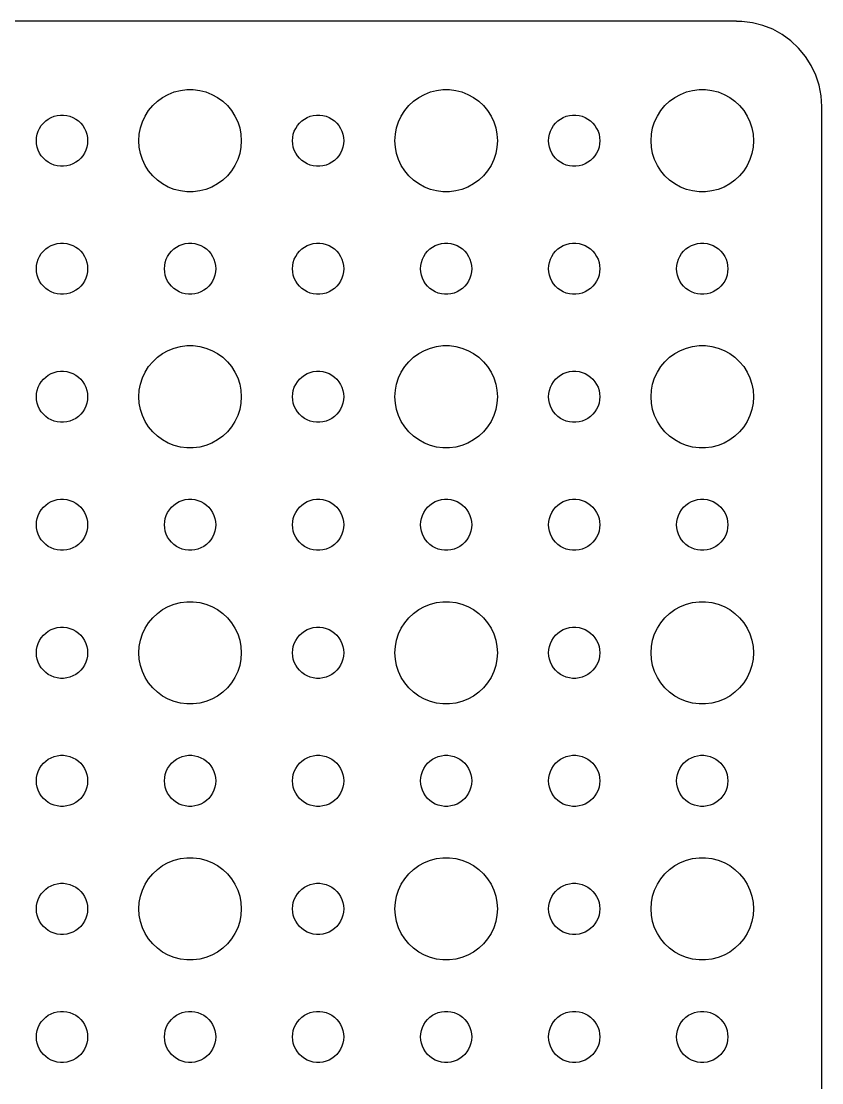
# Model space of a CAD drawing. Extents: x -44 to 44, y -59 to 59.
# Drawn here: x -2.4 to 44.5, y -2.7 to 59.5 of the extents above; entities that cross this region are included whole.
import ezdxf

# ---------------------------------------------------------------- set-up
doc = ezdxf.new("R2010")
doc.units = 0
doc.layers.get('0').update_dxf_attribs({"linetype": 'CONTINUOUS'})

msp = doc.modelspace()

# ---------------------------------------------------------------- linework, layer by layer
msp.add_lwpolyline([(44.5, -54.5), (44.5, 54.5), (44.4606, 55.1267), (44.3429, 55.7434), (44.1489, 56.3406), (43.8815, 56.9088), (43.5451, 57.4389), (43.1448, 57.9227), (42.6871, 58.3526), (42.1791, 58.7216), (41.6289, 59.0241), (41.0451, 59.2553), (40.4369, 59.4114), (39.814, 59.4901), (39.5, 59.4901), (39.5, 59.497), (-39.5, 59.497)])
for points in [[(7.31163, 49.5059), (6.93786, 49.5531), (6.57295, 49.6468), (6.22266, 49.7855), (5.89252, 49.967), (5.58773, 50.1885), (5.31309, 50.4464), (5.07295, 50.7366), (4.87108, 51.0547), (4.71067, 51.3956), (4.59425, 51.7539), (4.52366, 52.124), (4.5, 52.5), (4.52366, 52.876), (4.59425, 53.2461), (4.71067, 53.6044), (4.87108, 53.9453), (5.07295, 54.2634), (5.31309, 54.5536), (5.58773, 54.8115), (5.89252, 55.033), (6.22266, 55.2145), (6.57295, 55.3532), (6.93786, 55.4469), (7.31163, 55.4941), (7.68837, 55.4941), (8.06214, 55.4469), (8.42705, 55.3532), (8.77734, 55.2145), (9.10748, 55.033), (9.41227, 54.8115), (9.68691, 54.5536), (9.92705, 54.2634), (10.1289, 53.9453), (10.2893, 53.6044), (10.4057, 53.2461), (10.4763, 52.876), (10.5, 52.5), (10.4763, 52.124), (10.4057, 51.7539), (10.2893, 51.3956), (10.1289, 51.0547), (9.92705, 50.7366), (9.68691, 50.4464), (9.41227, 50.1885), (9.10748, 49.967), (8.77734, 49.7855), (8.42705, 49.6468), (8.06214, 49.5531), (7.68837, 49.5059)], [(22.3116, 49.5059), (21.9379, 49.5531), (21.5729, 49.6468), (21.2227, 49.7855), (20.8925, 49.967), (20.5877, 50.1885), (20.3131, 50.4464), (20.0729, 50.7366), (19.8711, 51.0547), (19.7107, 51.3956), (19.5943, 51.7539), (19.5237, 52.124), (19.5, 52.5), (19.5237, 52.876), (19.5943, 53.2461), (19.7107, 53.6044), (19.8711, 53.9453), (20.0729, 54.2634), (20.3131, 54.5536), (20.5877, 54.8115), (20.8925, 55.033), (21.2227, 55.2145), (21.5729, 55.3532), (21.9379, 55.4469), (22.3116, 55.4941), (22.6884, 55.4941), (23.0621, 55.4469), (23.4271, 55.3532), (23.7773, 55.2145), (24.1075, 55.033), (24.4123, 54.8115), (24.6869, 54.5536), (24.9271, 54.2634), (25.1289, 53.9453), (25.2893, 53.6044), (25.4057, 53.2461), (25.4763, 52.876), (25.5, 52.5), (25.4763, 52.124), (25.4057, 51.7539), (25.2893, 51.3956), (25.1289, 51.0547), (24.9271, 50.7366), (24.6869, 50.4464), (24.4123, 50.1885), (24.1075, 49.967), (23.7773, 49.7855), (23.4271, 49.6468), (23.0621, 49.5531), (22.6884, 49.5059)], [(37.3116, 49.5059), (36.9379, 49.5531), (36.5729, 49.6468), (36.2227, 49.7855), (35.8925, 49.967), (35.5877, 50.1885), (35.3131, 50.4464), (35.0729, 50.7366), (34.8711, 51.0547), (34.7107, 51.3956), (34.5943, 51.7539), (34.5237, 52.124), (34.5, 52.5), (34.5237, 52.876), (34.5943, 53.2461), (34.7107, 53.6044), (34.8711, 53.9453), (35.0729, 54.2634), (35.3131, 54.5536), (35.5877, 54.8115), (35.8925, 55.033), (36.2227, 55.2145), (36.5729, 55.3532), (36.9379, 55.4469), (37.3116, 55.4941), (37.6884, 55.4941), (38.0621, 55.4469), (38.4271, 55.3532), (38.7773, 55.2145), (39.1075, 55.033), (39.4123, 54.8115), (39.6869, 54.5536), (39.9271, 54.2634), (40.1289, 53.9453), (40.2893, 53.6044), (40.4057, 53.2461), (40.4763, 52.876), (40.5, 52.5), (40.4763, 52.124), (40.4057, 51.7539), (40.2893, 51.3956), (40.1289, 51.0547), (39.9271, 50.7366), (39.6869, 50.4464), (39.4123, 50.1885), (39.1075, 49.967), (38.7773, 49.7855), (38.4271, 49.6468), (38.0621, 49.5531), (37.6884, 49.5059)], [(-0.094186, 51.003), (-0.281072, 51.0266), (-0.463525, 51.0734), (-0.638669, 51.1428), (-0.80374, 51.2335), (-0.956136, 51.3442), (-1.09345, 51.4732), (-1.21353, 51.6183), (-1.31446, 51.7774), (-1.39466, 51.9478), (-1.45287, 52.127), (-1.48817, 52.312), (-1.5, 52.5), (-1.48817, 52.688), (-1.45287, 52.873), (-1.39466, 53.0522), (-1.31446, 53.2226), (-1.21353, 53.3817), (-1.09345, 53.5268), (-0.956136, 53.6558), (-0.80374, 53.7665), (-0.638669, 53.8572), (-0.463525, 53.9266), (-0.281072, 53.9734), (-0.094186, 53.997), (0.094186, 53.997), (0.281072, 53.9734), (0.463525, 53.9266), (0.638669, 53.8572), (0.80374, 53.7665), (0.956136, 53.6558), (1.09345, 53.5268), (1.21353, 53.3817), (1.31446, 53.2226), (1.39466, 53.0522), (1.45287, 52.873), (1.48817, 52.688), (1.5, 52.5), (1.48817, 52.312), (1.45287, 52.127), (1.39466, 51.9478), (1.31446, 51.7774), (1.21353, 51.6183), (1.09345, 51.4732), (0.956136, 51.3442), (0.80374, 51.2335), (0.638669, 51.1428), (0.463525, 51.0734), (0.281072, 51.0266), (0.094186, 51.003)], [(14.9058, 51.003), (14.7189, 51.0266), (14.5365, 51.0734), (14.3613, 51.1428), (14.1963, 51.2335), (14.0439, 51.3442), (13.9065, 51.4732), (13.7865, 51.6183), (13.6855, 51.7774), (13.6053, 51.9478), (13.5471, 52.127), (13.5118, 52.312), (13.5, 52.5), (13.5118, 52.688), (13.5471, 52.873), (13.6053, 53.0522), (13.6855, 53.2226), (13.7865, 53.3817), (13.9065, 53.5268), (14.0439, 53.6558), (14.1963, 53.7665), (14.3613, 53.8572), (14.5365, 53.9266), (14.7189, 53.9734), (14.9058, 53.997), (15.0942, 53.997), (15.2811, 53.9734), (15.4635, 53.9266), (15.6387, 53.8572), (15.8037, 53.7665), (15.9561, 53.6558), (16.0935, 53.5268), (16.2135, 53.3817), (16.3145, 53.2226), (16.3947, 53.0522), (16.4529, 52.873), (16.4882, 52.688), (16.5, 52.5), (16.4882, 52.312), (16.4529, 52.127), (16.3947, 51.9478), (16.3145, 51.7774), (16.2135, 51.6183), (16.0935, 51.4732), (15.9561, 51.3442), (15.8037, 51.2335), (15.6387, 51.1428), (15.4635, 51.0734), (15.2811, 51.0266), (15.0942, 51.003)], [(29.9058, 51.003), (29.7189, 51.0266), (29.5365, 51.0734), (29.3613, 51.1428), (29.1963, 51.2335), (29.0439, 51.3442), (28.9065, 51.4732), (28.7865, 51.6183), (28.6855, 51.7774), (28.6053, 51.9478), (28.5471, 52.127), (28.5118, 52.312), (28.5, 52.5), (28.5118, 52.688), (28.5471, 52.873), (28.6053, 53.0522), (28.6855, 53.2226), (28.7865, 53.3817), (28.9065, 53.5268), (29.0439, 53.6558), (29.1963, 53.7665), (29.3613, 53.8572), (29.5365, 53.9266), (29.7189, 53.9734), (29.9058, 53.997), (30.0942, 53.997), (30.2811, 53.9734), (30.4635, 53.9266), (30.6387, 53.8572), (30.8037, 53.7665), (30.9561, 53.6558), (31.0935, 53.5268), (31.2135, 53.3817), (31.3145, 53.2226), (31.3947, 53.0522), (31.4529, 52.873), (31.4882, 52.688), (31.5, 52.5), (31.4882, 52.312), (31.4529, 52.127), (31.3947, 51.9478), (31.3145, 51.7774), (31.2135, 51.6183), (31.0935, 51.4732), (30.9561, 51.3442), (30.8037, 51.2335), (30.6387, 51.1428), (30.4635, 51.0734), (30.2811, 51.0266), (30.0942, 51.003)], [(-0.094186, 43.503), (-0.281072, 43.5266), (-0.463525, 43.5734), (-0.638669, 43.6428), (-0.80374, 43.7335), (-0.956136, 43.8442), (-1.09345, 43.9732), (-1.21353, 44.1183), (-1.31446, 44.2774), (-1.39466, 44.4478), (-1.45287, 44.627), (-1.48817, 44.812), (-1.5, 45), (-1.48817, 45.188), (-1.45287, 45.373), (-1.39466, 45.5522), (-1.31446, 45.7226), (-1.21353, 45.8817), (-1.09345, 46.0268), (-0.956136, 46.1558), (-0.80374, 46.2665), (-0.638669, 46.3572), (-0.463525, 46.4266), (-0.281072, 46.4734), (-0.094186, 46.497), (0.094186, 46.497), (0.281072, 46.4734), (0.463525, 46.4266), (0.638669, 46.3572), (0.80374, 46.2665), (0.956136, 46.1558), (1.09345, 46.0268), (1.21353, 45.8817), (1.31446, 45.7226), (1.39466, 45.5522), (1.45287, 45.373), (1.48817, 45.188), (1.5, 45), (1.48817, 44.812), (1.45287, 44.627), (1.39466, 44.4478), (1.31446, 44.2774), (1.21353, 44.1183), (1.09345, 43.9732), (0.956136, 43.8442), (0.80374, 43.7335), (0.638669, 43.6428), (0.463525, 43.5734), (0.281072, 43.5266), (0.094186, 43.503)], [(7.40581, 43.503), (7.21893, 43.5266), (7.03647, 43.5734), (6.86133, 43.6428), (6.69626, 43.7335), (6.54386, 43.8442), (6.40655, 43.9732), (6.28647, 44.1183), (6.18554, 44.2774), (6.10534, 44.4478), (6.04713, 44.627), (6.01183, 44.812), (6, 45), (6.01183, 45.188), (6.04713, 45.373), (6.10534, 45.5522), (6.18554, 45.7226), (6.28647, 45.8817), (6.40655, 46.0268), (6.54386, 46.1558), (6.69626, 46.2665), (6.86133, 46.3572), (7.03647, 46.4266), (7.21893, 46.4734), (7.40581, 46.497), (7.59419, 46.497), (7.78107, 46.4734), (7.96353, 46.4266), (8.13867, 46.3572), (8.30374, 46.2665), (8.45614, 46.1558), (8.59345, 46.0268), (8.71353, 45.8817), (8.81446, 45.7226), (8.89466, 45.5522), (8.95287, 45.373), (8.98817, 45.188), (9, 45), (8.98817, 44.812), (8.95287, 44.627), (8.89466, 44.4478), (8.81446, 44.2774), (8.71353, 44.1183), (8.59345, 43.9732), (8.45614, 43.8442), (8.30374, 43.7335), (8.13867, 43.6428), (7.96353, 43.5734), (7.78107, 43.5266), (7.59419, 43.503)], [(14.9058, 43.503), (14.7189, 43.5266), (14.5365, 43.5734), (14.3613, 43.6428), (14.1963, 43.7335), (14.0439, 43.8442), (13.9065, 43.9732), (13.7865, 44.1183), (13.6855, 44.2774), (13.6053, 44.4478), (13.5471, 44.627), (13.5118, 44.812), (13.5, 45), (13.5118, 45.188), (13.5471, 45.373), (13.6053, 45.5522), (13.6855, 45.7226), (13.7865, 45.8817), (13.9065, 46.0268), (14.0439, 46.1558), (14.1963, 46.2665), (14.3613, 46.3572), (14.5365, 46.4266), (14.7189, 46.4734), (14.9058, 46.497), (15.0942, 46.497), (15.2811, 46.4734), (15.4635, 46.4266), (15.6387, 46.3572), (15.8037, 46.2665), (15.9561, 46.1558), (16.0935, 46.0268), (16.2135, 45.8817), (16.3145, 45.7226), (16.3947, 45.5522), (16.4529, 45.373), (16.4882, 45.188), (16.5, 45), (16.4882, 44.812), (16.4529, 44.627), (16.3947, 44.4478), (16.3145, 44.2774), (16.2135, 44.1183), (16.0935, 43.9732), (15.9561, 43.8442), (15.8037, 43.7335), (15.6387, 43.6428), (15.4635, 43.5734), (15.2811, 43.5266), (15.0942, 43.503)], [(22.4058, 43.503), (22.2189, 43.5266), (22.0365, 43.5734), (21.8613, 43.6428), (21.6963, 43.7335), (21.5439, 43.8442), (21.4065, 43.9732), (21.2865, 44.1183), (21.1855, 44.2774), (21.1053, 44.4478), (21.0471, 44.627), (21.0118, 44.812), (21, 45), (21.0118, 45.188), (21.0471, 45.373), (21.1053, 45.5522), (21.1855, 45.7226), (21.2865, 45.8817), (21.4065, 46.0268), (21.5439, 46.1558), (21.6963, 46.2665), (21.8613, 46.3572), (22.0365, 46.4266), (22.2189, 46.4734), (22.4058, 46.497), (22.5942, 46.497), (22.7811, 46.4734), (22.9635, 46.4266), (23.1387, 46.3572), (23.3037, 46.2665), (23.4561, 46.1558), (23.5935, 46.0268), (23.7135, 45.8817), (23.8145, 45.7226), (23.8947, 45.5522), (23.9529, 45.373), (23.9882, 45.188), (24, 45), (23.9882, 44.812), (23.9529, 44.627), (23.8947, 44.4478), (23.8145, 44.2774), (23.7135, 44.1183), (23.5935, 43.9732), (23.4561, 43.8442), (23.3037, 43.7335), (23.1387, 43.6428), (22.9635, 43.5734), (22.7811, 43.5266), (22.5942, 43.503)], [(29.9058, 43.503), (29.7189, 43.5266), (29.5365, 43.5734), (29.3613, 43.6428), (29.1963, 43.7335), (29.0439, 43.8442), (28.9065, 43.9732), (28.7865, 44.1183), (28.6855, 44.2774), (28.6053, 44.4478), (28.5471, 44.627), (28.5118, 44.812), (28.5, 45), (28.5118, 45.188), (28.5471, 45.373), (28.6053, 45.5522), (28.6855, 45.7226), (28.7865, 45.8817), (28.9065, 46.0268), (29.0439, 46.1558), (29.1963, 46.2665), (29.3613, 46.3572), (29.5365, 46.4266), (29.7189, 46.4734), (29.9058, 46.497), (30.0942, 46.497), (30.2811, 46.4734), (30.4635, 46.4266), (30.6387, 46.3572), (30.8037, 46.2665), (30.9561, 46.1558), (31.0935, 46.0268), (31.2135, 45.8817), (31.3145, 45.7226), (31.3947, 45.5522), (31.4529, 45.373), (31.4882, 45.188), (31.5, 45), (31.4882, 44.812), (31.4529, 44.627), (31.3947, 44.4478), (31.3145, 44.2774), (31.2135, 44.1183), (31.0935, 43.9732), (30.9561, 43.8442), (30.8037, 43.7335), (30.6387, 43.6428), (30.4635, 43.5734), (30.2811, 43.5266), (30.0942, 43.503)], [(37.4058, 43.503), (37.2189, 43.5266), (37.0365, 43.5734), (36.8613, 43.6428), (36.6963, 43.7335), (36.5439, 43.8442), (36.4065, 43.9732), (36.2865, 44.1183), (36.1855, 44.2774), (36.1053, 44.4478), (36.0471, 44.627), (36.0118, 44.812), (36, 45), (36.0118, 45.188), (36.0471, 45.373), (36.1053, 45.5522), (36.1855, 45.7226), (36.2865, 45.8817), (36.4065, 46.0268), (36.5439, 46.1558), (36.6963, 46.2665), (36.8613, 46.3572), (37.0365, 46.4266), (37.2189, 46.4734), (37.4058, 46.497), (37.5942, 46.497), (37.7811, 46.4734), (37.9635, 46.4266), (38.1387, 46.3572), (38.3037, 46.2665), (38.4561, 46.1558), (38.5935, 46.0268), (38.7135, 45.8817), (38.8145, 45.7226), (38.8947, 45.5522), (38.9529, 45.373), (38.9882, 45.188), (39, 45), (38.9882, 44.812), (38.9529, 44.627), (38.8947, 44.4478), (38.8145, 44.2774), (38.7135, 44.1183), (38.5935, 43.9732), (38.4561, 43.8442), (38.3037, 43.7335), (38.1387, 43.6428), (37.9635, 43.5734), (37.7811, 43.5266), (37.5942, 43.503)], [(7.31163, 34.5059), (6.93786, 34.5531), (6.57295, 34.6468), (6.22266, 34.7855), (5.89252, 34.967), (5.58773, 35.1885), (5.31309, 35.4464), (5.07295, 35.7366), (4.87108, 36.0547), (4.71067, 36.3956), (4.59425, 36.7539), (4.52366, 37.124), (4.5, 37.5), (4.52366, 37.876), (4.59425, 38.2461), (4.71067, 38.6044), (4.87108, 38.9453), (5.07295, 39.2634), (5.31309, 39.5536), (5.58773, 39.8115), (5.89252, 40.033), (6.22266, 40.2145), (6.57295, 40.3532), (6.93786, 40.4469), (7.31163, 40.4941), (7.68837, 40.4941), (8.06214, 40.4469), (8.42705, 40.3532), (8.77734, 40.2145), (9.10748, 40.033), (9.41227, 39.8115), (9.68691, 39.5536), (9.92705, 39.2634), (10.1289, 38.9453), (10.2893, 38.6044), (10.4057, 38.2461), (10.4763, 37.876), (10.5, 37.5), (10.4763, 37.124), (10.4057, 36.7539), (10.2893, 36.3956), (10.1289, 36.0547), (9.92705, 35.7366), (9.68691, 35.4464), (9.41227, 35.1885), (9.10748, 34.967), (8.77734, 34.7855), (8.42705, 34.6468), (8.06214, 34.5531), (7.68837, 34.5059)], [(22.3116, 34.5059), (21.9379, 34.5531), (21.5729, 34.6468), (21.2227, 34.7855), (20.8925, 34.967), (20.5877, 35.1885), (20.3131, 35.4464), (20.0729, 35.7366), (19.8711, 36.0547), (19.7107, 36.3956), (19.5943, 36.7539), (19.5237, 37.124), (19.5, 37.5), (19.5237, 37.876), (19.5943, 38.2461), (19.7107, 38.6044), (19.8711, 38.9453), (20.0729, 39.2634), (20.3131, 39.5536), (20.5877, 39.8115), (20.8925, 40.033), (21.2227, 40.2145), (21.5729, 40.3532), (21.9379, 40.4469), (22.3116, 40.4941), (22.6884, 40.4941), (23.0621, 40.4469), (23.4271, 40.3532), (23.7773, 40.2145), (24.1075, 40.033), (24.4123, 39.8115), (24.6869, 39.5536), (24.9271, 39.2634), (25.1289, 38.9453), (25.2893, 38.6044), (25.4057, 38.2461), (25.4763, 37.876), (25.5, 37.5), (25.4763, 37.124), (25.4057, 36.7539), (25.2893, 36.3956), (25.1289, 36.0547), (24.9271, 35.7366), (24.6869, 35.4464), (24.4123, 35.1885), (24.1075, 34.967), (23.7773, 34.7855), (23.4271, 34.6468), (23.0621, 34.5531), (22.6884, 34.5059)], [(37.3116, 34.5059), (36.9379, 34.5531), (36.5729, 34.6468), (36.2227, 34.7855), (35.8925, 34.967), (35.5877, 35.1885), (35.3131, 35.4464), (35.0729, 35.7366), (34.8711, 36.0547), (34.7107, 36.3956), (34.5943, 36.7539), (34.5237, 37.124), (34.5, 37.5), (34.5237, 37.876), (34.5943, 38.2461), (34.7107, 38.6044), (34.8711, 38.9453), (35.0729, 39.2634), (35.3131, 39.5536), (35.5877, 39.8115), (35.8925, 40.033), (36.2227, 40.2145), (36.5729, 40.3532), (36.9379, 40.4469), (37.3116, 40.4941), (37.6884, 40.4941), (38.0621, 40.4469), (38.4271, 40.3532), (38.7773, 40.2145), (39.1075, 40.033), (39.4123, 39.8115), (39.6869, 39.5536), (39.9271, 39.2634), (40.1289, 38.9453), (40.2893, 38.6044), (40.4057, 38.2461), (40.4763, 37.876), (40.5, 37.5), (40.4763, 37.124), (40.4057, 36.7539), (40.2893, 36.3956), (40.1289, 36.0547), (39.9271, 35.7366), (39.6869, 35.4464), (39.4123, 35.1885), (39.1075, 34.967), (38.7773, 34.7855), (38.4271, 34.6468), (38.0621, 34.5531), (37.6884, 34.5059)], [(-0.094186, 36.003), (-0.281072, 36.0266), (-0.463525, 36.0734), (-0.638669, 36.1428), (-0.80374, 36.2335), (-0.956136, 36.3442), (-1.09345, 36.4732), (-1.21353, 36.6183), (-1.31446, 36.7774), (-1.39466, 36.9478), (-1.45287, 37.127), (-1.48817, 37.312), (-1.5, 37.5), (-1.48817, 37.688), (-1.45287, 37.873), (-1.39466, 38.0522), (-1.31446, 38.2226), (-1.21353, 38.3817), (-1.09345, 38.5268), (-0.956136, 38.6558), (-0.80374, 38.7665), (-0.638669, 38.8572), (-0.463525, 38.9266), (-0.281072, 38.9734), (-0.094186, 38.997), (0.094186, 38.997), (0.281072, 38.9734), (0.463525, 38.9266), (0.638669, 38.8572), (0.80374, 38.7665), (0.956136, 38.6558), (1.09345, 38.5268), (1.21353, 38.3817), (1.31446, 38.2226), (1.39466, 38.0522), (1.45287, 37.873), (1.48817, 37.688), (1.5, 37.5), (1.48817, 37.312), (1.45287, 37.127), (1.39466, 36.9478), (1.31446, 36.7774), (1.21353, 36.6183), (1.09345, 36.4732), (0.956136, 36.3442), (0.80374, 36.2335), (0.638669, 36.1428), (0.463525, 36.0734), (0.281072, 36.0266), (0.094186, 36.003)], [(14.9058, 36.003), (14.7189, 36.0266), (14.5365, 36.0734), (14.3613, 36.1428), (14.1963, 36.2335), (14.0439, 36.3442), (13.9065, 36.4732), (13.7865, 36.6183), (13.6855, 36.7774), (13.6053, 36.9478), (13.5471, 37.127), (13.5118, 37.312), (13.5, 37.5), (13.5118, 37.688), (13.5471, 37.873), (13.6053, 38.0522), (13.6855, 38.2226), (13.7865, 38.3817), (13.9065, 38.5268), (14.0439, 38.6558), (14.1963, 38.7665), (14.3613, 38.8572), (14.5365, 38.9266), (14.7189, 38.9734), (14.9058, 38.997), (15.0942, 38.997), (15.2811, 38.9734), (15.4635, 38.9266), (15.6387, 38.8572), (15.8037, 38.7665), (15.9561, 38.6558), (16.0935, 38.5268), (16.2135, 38.3817), (16.3145, 38.2226), (16.3947, 38.0522), (16.4529, 37.873), (16.4882, 37.688), (16.5, 37.5), (16.4882, 37.312), (16.4529, 37.127), (16.3947, 36.9478), (16.3145, 36.7774), (16.2135, 36.6183), (16.0935, 36.4732), (15.9561, 36.3442), (15.8037, 36.2335), (15.6387, 36.1428), (15.4635, 36.0734), (15.2811, 36.0266), (15.0942, 36.003)], [(29.9058, 36.003), (29.7189, 36.0266), (29.5365, 36.0734), (29.3613, 36.1428), (29.1963, 36.2335), (29.0439, 36.3442), (28.9065, 36.4732), (28.7865, 36.6183), (28.6855, 36.7774), (28.6053, 36.9478), (28.5471, 37.127), (28.5118, 37.312), (28.5, 37.5), (28.5118, 37.688), (28.5471, 37.873), (28.6053, 38.0522), (28.6855, 38.2226), (28.7865, 38.3817), (28.9065, 38.5268), (29.0439, 38.6558), (29.1963, 38.7665), (29.3613, 38.8572), (29.5365, 38.9266), (29.7189, 38.9734), (29.9058, 38.997), (30.0942, 38.997), (30.2811, 38.9734), (30.4635, 38.9266), (30.6387, 38.8572), (30.8037, 38.7665), (30.9561, 38.6558), (31.0935, 38.5268), (31.2135, 38.3817), (31.3145, 38.2226), (31.3947, 38.0522), (31.4529, 37.873), (31.4882, 37.688), (31.5, 37.5), (31.4882, 37.312), (31.4529, 37.127), (31.3947, 36.9478), (31.3145, 36.7774), (31.2135, 36.6183), (31.0935, 36.4732), (30.9561, 36.3442), (30.8037, 36.2335), (30.6387, 36.1428), (30.4635, 36.0734), (30.2811, 36.0266), (30.0942, 36.003)], [(-0.094186, 28.503), (-0.281072, 28.5266), (-0.463525, 28.5734), (-0.638669, 28.6428), (-0.80374, 28.7335), (-0.956136, 28.8442), (-1.09345, 28.9732), (-1.21353, 29.1183), (-1.31446, 29.2774), (-1.39466, 29.4478), (-1.45287, 29.627), (-1.48817, 29.812), (-1.5, 30), (-1.48817, 30.188), (-1.45287, 30.373), (-1.39466, 30.5522), (-1.31446, 30.7226), (-1.21353, 30.8817), (-1.09345, 31.0268), (-0.956136, 31.1558), (-0.80374, 31.2665), (-0.638669, 31.3572), (-0.463525, 31.4266), (-0.281072, 31.4734), (-0.094186, 31.497), (0.094186, 31.497), (0.281072, 31.4734), (0.463525, 31.4266), (0.638669, 31.3572), (0.80374, 31.2665), (0.956136, 31.1558), (1.09345, 31.0268), (1.21353, 30.8817), (1.31446, 30.7226), (1.39466, 30.5522), (1.45287, 30.373), (1.48817, 30.188), (1.5, 30), (1.48817, 29.812), (1.45287, 29.627), (1.39466, 29.4478), (1.31446, 29.2774), (1.21353, 29.1183), (1.09345, 28.9732), (0.956136, 28.8442), (0.80374, 28.7335), (0.638669, 28.6428), (0.463525, 28.5734), (0.281072, 28.5266), (0.094186, 28.503)], [(7.40581, 28.503), (7.21893, 28.5266), (7.03647, 28.5734), (6.86133, 28.6428), (6.69626, 28.7335), (6.54386, 28.8442), (6.40655, 28.9732), (6.28647, 29.1183), (6.18554, 29.2774), (6.10534, 29.4478), (6.04713, 29.627), (6.01183, 29.812), (6, 30), (6.01183, 30.188), (6.04713, 30.373), (6.10534, 30.5522), (6.18554, 30.7226), (6.28647, 30.8817), (6.40655, 31.0268), (6.54386, 31.1558), (6.69626, 31.2665), (6.86133, 31.3572), (7.03647, 31.4266), (7.21893, 31.4734), (7.40581, 31.497), (7.59419, 31.497), (7.78107, 31.4734), (7.96353, 31.4266), (8.13867, 31.3572), (8.30374, 31.2665), (8.45614, 31.1558), (8.59345, 31.0268), (8.71353, 30.8817), (8.81446, 30.7226), (8.89466, 30.5522), (8.95287, 30.373), (8.98817, 30.188), (9, 30), (8.98817, 29.812), (8.95287, 29.627), (8.89466, 29.4478), (8.81446, 29.2774), (8.71353, 29.1183), (8.59345, 28.9732), (8.45614, 28.8442), (8.30374, 28.7335), (8.13867, 28.6428), (7.96353, 28.5734), (7.78107, 28.5266), (7.59419, 28.503)], [(14.9058, 28.503), (14.7189, 28.5266), (14.5365, 28.5734), (14.3613, 28.6428), (14.1963, 28.7335), (14.0439, 28.8442), (13.9065, 28.9732), (13.7865, 29.1183), (13.6855, 29.2774), (13.6053, 29.4478), (13.5471, 29.627), (13.5118, 29.812), (13.5, 30), (13.5118, 30.188), (13.5471, 30.373), (13.6053, 30.5522), (13.6855, 30.7226), (13.7865, 30.8817), (13.9065, 31.0268), (14.0439, 31.1558), (14.1963, 31.2665), (14.3613, 31.3572), (14.5365, 31.4266), (14.7189, 31.4734), (14.9058, 31.497), (15.0942, 31.497), (15.2811, 31.4734), (15.4635, 31.4266), (15.6387, 31.3572), (15.8037, 31.2665), (15.9561, 31.1558), (16.0935, 31.0268), (16.2135, 30.8817), (16.3145, 30.7226), (16.3947, 30.5522), (16.4529, 30.373), (16.4882, 30.188), (16.5, 30), (16.4882, 29.812), (16.4529, 29.627), (16.3947, 29.4478), (16.3145, 29.2774), (16.2135, 29.1183), (16.0935, 28.9732), (15.9561, 28.8442), (15.8037, 28.7335), (15.6387, 28.6428), (15.4635, 28.5734), (15.2811, 28.5266), (15.0942, 28.503)], [(22.4058, 28.503), (22.2189, 28.5266), (22.0365, 28.5734), (21.8613, 28.6428), (21.6963, 28.7335), (21.5439, 28.8442), (21.4065, 28.9732), (21.2865, 29.1183), (21.1855, 29.2774), (21.1053, 29.4478), (21.0471, 29.627), (21.0118, 29.812), (21, 30), (21.0118, 30.188), (21.0471, 30.373), (21.1053, 30.5522), (21.1855, 30.7226), (21.2865, 30.8817), (21.4065, 31.0268), (21.5439, 31.1558), (21.6963, 31.2665), (21.8613, 31.3572), (22.0365, 31.4266), (22.2189, 31.4734), (22.4058, 31.497), (22.5942, 31.497), (22.7811, 31.4734), (22.9635, 31.4266), (23.1387, 31.3572), (23.3037, 31.2665), (23.4561, 31.1558), (23.5935, 31.0268), (23.7135, 30.8817), (23.8145, 30.7226), (23.8947, 30.5522), (23.9529, 30.373), (23.9882, 30.188), (24, 30), (23.9882, 29.812), (23.9529, 29.627), (23.8947, 29.4478), (23.8145, 29.2774), (23.7135, 29.1183), (23.5935, 28.9732), (23.4561, 28.8442), (23.3037, 28.7335), (23.1387, 28.6428), (22.9635, 28.5734), (22.7811, 28.5266), (22.5942, 28.503)], [(29.9058, 28.503), (29.7189, 28.5266), (29.5365, 28.5734), (29.3613, 28.6428), (29.1963, 28.7335), (29.0439, 28.8442), (28.9065, 28.9732), (28.7865, 29.1183), (28.6855, 29.2774), (28.6053, 29.4478), (28.5471, 29.627), (28.5118, 29.812), (28.5, 30), (28.5118, 30.188), (28.5471, 30.373), (28.6053, 30.5522), (28.6855, 30.7226), (28.7865, 30.8817), (28.9065, 31.0268), (29.0439, 31.1558), (29.1963, 31.2665), (29.3613, 31.3572), (29.5365, 31.4266), (29.7189, 31.4734), (29.9058, 31.497), (30.0942, 31.497), (30.2811, 31.4734), (30.4635, 31.4266), (30.6387, 31.3572), (30.8037, 31.2665), (30.9561, 31.1558), (31.0935, 31.0268), (31.2135, 30.8817), (31.3145, 30.7226), (31.3947, 30.5522), (31.4529, 30.373), (31.4882, 30.188), (31.5, 30), (31.4882, 29.812), (31.4529, 29.627), (31.3947, 29.4478), (31.3145, 29.2774), (31.2135, 29.1183), (31.0935, 28.9732), (30.9561, 28.8442), (30.8037, 28.7335), (30.6387, 28.6428), (30.4635, 28.5734), (30.2811, 28.5266), (30.0942, 28.503)], [(37.4058, 28.503), (37.2189, 28.5266), (37.0365, 28.5734), (36.8613, 28.6428), (36.6963, 28.7335), (36.5439, 28.8442), (36.4065, 28.9732), (36.2865, 29.1183), (36.1855, 29.2774), (36.1053, 29.4478), (36.0471, 29.627), (36.0118, 29.812), (36, 30), (36.0118, 30.188), (36.0471, 30.373), (36.1053, 30.5522), (36.1855, 30.7226), (36.2865, 30.8817), (36.4065, 31.0268), (36.5439, 31.1558), (36.6963, 31.2665), (36.8613, 31.3572), (37.0365, 31.4266), (37.2189, 31.4734), (37.4058, 31.497), (37.5942, 31.497), (37.7811, 31.4734), (37.9635, 31.4266), (38.1387, 31.3572), (38.3037, 31.2665), (38.4561, 31.1558), (38.5935, 31.0268), (38.7135, 30.8817), (38.8145, 30.7226), (38.8947, 30.5522), (38.9529, 30.373), (38.9882, 30.188), (39, 30), (38.9882, 29.812), (38.9529, 29.627), (38.8947, 29.4478), (38.8145, 29.2774), (38.7135, 29.1183), (38.5935, 28.9732), (38.4561, 28.8442), (38.3037, 28.7335), (38.1387, 28.6428), (37.9635, 28.5734), (37.7811, 28.5266), (37.5942, 28.503)], [(7.31163, 19.5059), (6.93786, 19.5531), (6.57295, 19.6468), (6.22266, 19.7855), (5.89252, 19.967), (5.58773, 20.1885), (5.31309, 20.4464), (5.07295, 20.7366), (4.87108, 21.0547), (4.71067, 21.3956), (4.59425, 21.7539), (4.52366, 22.124), (4.5, 22.5), (4.52366, 22.876), (4.59425, 23.2461), (4.71067, 23.6044), (4.87108, 23.9453), (5.07295, 24.2634), (5.31309, 24.5536), (5.58773, 24.8115), (5.89252, 25.033), (6.22266, 25.2145), (6.57295, 25.3532), (6.93786, 25.4469), (7.31163, 25.4941), (7.68837, 25.4941), (8.06214, 25.4469), (8.42705, 25.3532), (8.77734, 25.2145), (9.10748, 25.033), (9.41227, 24.8115), (9.68691, 24.5536), (9.92705, 24.2634), (10.1289, 23.9453), (10.2893, 23.6044), (10.4057, 23.2461), (10.4763, 22.876), (10.5, 22.5), (10.4763, 22.124), (10.4057, 21.7539), (10.2893, 21.3956), (10.1289, 21.0547), (9.92705, 20.7366), (9.68691, 20.4464), (9.41227, 20.1885), (9.10748, 19.967), (8.77734, 19.7855), (8.42705, 19.6468), (8.06214, 19.5531), (7.68837, 19.5059)], [(22.3116, 19.5059), (21.9379, 19.5531), (21.5729, 19.6468), (21.2227, 19.7855), (20.8925, 19.967), (20.5877, 20.1885), (20.3131, 20.4464), (20.0729, 20.7366), (19.8711, 21.0547), (19.7107, 21.3956), (19.5943, 21.7539), (19.5237, 22.124), (19.5, 22.5), (19.5237, 22.876), (19.5943, 23.2461), (19.7107, 23.6044), (19.8711, 23.9453), (20.0729, 24.2634), (20.3131, 24.5536), (20.5877, 24.8115), (20.8925, 25.033), (21.2227, 25.2145), (21.5729, 25.3532), (21.9379, 25.4469), (22.3116, 25.4941), (22.6884, 25.4941), (23.0621, 25.4469), (23.4271, 25.3532), (23.7773, 25.2145), (24.1075, 25.033), (24.4123, 24.8115), (24.6869, 24.5536), (24.9271, 24.2634), (25.1289, 23.9453), (25.2893, 23.6044), (25.4057, 23.2461), (25.4763, 22.876), (25.5, 22.5), (25.4763, 22.124), (25.4057, 21.7539), (25.2893, 21.3956), (25.1289, 21.0547), (24.9271, 20.7366), (24.6869, 20.4464), (24.4123, 20.1885), (24.1075, 19.967), (23.7773, 19.7855), (23.4271, 19.6468), (23.0621, 19.5531), (22.6884, 19.5059)], [(37.3116, 19.5059), (36.9379, 19.5531), (36.5729, 19.6468), (36.2227, 19.7855), (35.8925, 19.967), (35.5877, 20.1885), (35.3131, 20.4464), (35.0729, 20.7366), (34.8711, 21.0547), (34.7107, 21.3956), (34.5943, 21.7539), (34.5237, 22.124), (34.5, 22.5), (34.5237, 22.876), (34.5943, 23.2461), (34.7107, 23.6044), (34.8711, 23.9453), (35.0729, 24.2634), (35.3131, 24.5536), (35.5877, 24.8115), (35.8925, 25.033), (36.2227, 25.2145), (36.5729, 25.3532), (36.9379, 25.4469), (37.3116, 25.4941), (37.6884, 25.4941), (38.0621, 25.4469), (38.4271, 25.3532), (38.7773, 25.2145), (39.1075, 25.033), (39.4123, 24.8115), (39.6869, 24.5536), (39.9271, 24.2634), (40.1289, 23.9453), (40.2893, 23.6044), (40.4057, 23.2461), (40.4763, 22.876), (40.5, 22.5), (40.4763, 22.124), (40.4057, 21.7539), (40.2893, 21.3956), (40.1289, 21.0547), (39.9271, 20.7366), (39.6869, 20.4464), (39.4123, 20.1885), (39.1075, 19.967), (38.7773, 19.7855), (38.4271, 19.6468), (38.0621, 19.5531), (37.6884, 19.5059)], [(-0.094186, 21.003), (-0.281072, 21.0266), (-0.463525, 21.0734), (-0.638669, 21.1428), (-0.80374, 21.2335), (-0.956136, 21.3442), (-1.09345, 21.4732), (-1.21353, 21.6183), (-1.31446, 21.7774), (-1.39466, 21.9478), (-1.45287, 22.127), (-1.48817, 22.312), (-1.5, 22.5), (-1.48817, 22.688), (-1.45287, 22.873), (-1.39466, 23.0522), (-1.31446, 23.2226), (-1.21353, 23.3817), (-1.09345, 23.5268), (-0.956136, 23.6558), (-0.80374, 23.7665), (-0.638669, 23.8572), (-0.463525, 23.9266), (-0.281072, 23.9734), (-0.094186, 23.997), (0.094186, 23.997), (0.281072, 23.9734), (0.463525, 23.9266), (0.638669, 23.8572), (0.80374, 23.7665), (0.956136, 23.6558), (1.09345, 23.5268), (1.21353, 23.3817), (1.31446, 23.2226), (1.39466, 23.0522), (1.45287, 22.873), (1.48817, 22.688), (1.5, 22.5), (1.48817, 22.312), (1.45287, 22.127), (1.39466, 21.9478), (1.31446, 21.7774), (1.21353, 21.6183), (1.09345, 21.4732), (0.956136, 21.3442), (0.80374, 21.2335), (0.638669, 21.1428), (0.463525, 21.0734), (0.281072, 21.0266), (0.094186, 21.003)], [(14.9058, 21.003), (14.7189, 21.0266), (14.5365, 21.0734), (14.3613, 21.1428), (14.1963, 21.2335), (14.0439, 21.3442), (13.9065, 21.4732), (13.7865, 21.6183), (13.6855, 21.7774), (13.6053, 21.9478), (13.5471, 22.127), (13.5118, 22.312), (13.5, 22.5), (13.5118, 22.688), (13.5471, 22.873), (13.6053, 23.0522), (13.6855, 23.2226), (13.7865, 23.3817), (13.9065, 23.5268), (14.0439, 23.6558), (14.1963, 23.7665), (14.3613, 23.8572), (14.5365, 23.9266), (14.7189, 23.9734), (14.9058, 23.997), (15.0942, 23.997), (15.2811, 23.9734), (15.4635, 23.9266), (15.6387, 23.8572), (15.8037, 23.7665), (15.9561, 23.6558), (16.0935, 23.5268), (16.2135, 23.3817), (16.3145, 23.2226), (16.3947, 23.0522), (16.4529, 22.873), (16.4882, 22.688), (16.5, 22.5), (16.4882, 22.312), (16.4529, 22.127), (16.3947, 21.9478), (16.3145, 21.7774), (16.2135, 21.6183), (16.0935, 21.4732), (15.9561, 21.3442), (15.8037, 21.2335), (15.6387, 21.1428), (15.4635, 21.0734), (15.2811, 21.0266), (15.0942, 21.003)], [(29.9058, 21.003), (29.7189, 21.0266), (29.5365, 21.0734), (29.3613, 21.1428), (29.1963, 21.2335), (29.0439, 21.3442), (28.9065, 21.4732), (28.7865, 21.6183), (28.6855, 21.7774), (28.6053, 21.9478), (28.5471, 22.127), (28.5118, 22.312), (28.5, 22.5), (28.5118, 22.688), (28.5471, 22.873), (28.6053, 23.0522), (28.6855, 23.2226), (28.7865, 23.3817), (28.9065, 23.5268), (29.0439, 23.6558), (29.1963, 23.7665), (29.3613, 23.8572), (29.5365, 23.9266), (29.7189, 23.9734), (29.9058, 23.997), (30.0942, 23.997), (30.2811, 23.9734), (30.4635, 23.9266), (30.6387, 23.8572), (30.8037, 23.7665), (30.9561, 23.6558), (31.0935, 23.5268), (31.2135, 23.3817), (31.3145, 23.2226), (31.3947, 23.0522), (31.4529, 22.873), (31.4882, 22.688), (31.5, 22.5), (31.4882, 22.312), (31.4529, 22.127), (31.3947, 21.9478), (31.3145, 21.7774), (31.2135, 21.6183), (31.0935, 21.4732), (30.9561, 21.3442), (30.8037, 21.2335), (30.6387, 21.1428), (30.4635, 21.0734), (30.2811, 21.0266), (30.0942, 21.003)], [(-0.094186, 13.503), (-0.281072, 13.5266), (-0.463525, 13.5734), (-0.638669, 13.6428), (-0.80374, 13.7335), (-0.956136, 13.8442), (-1.09345, 13.9732), (-1.21353, 14.1183), (-1.31446, 14.2774), (-1.39466, 14.4478), (-1.45287, 14.627), (-1.48817, 14.812), (-1.5, 15), (-1.48817, 15.188), (-1.45287, 15.373), (-1.39466, 15.5522), (-1.31446, 15.7226), (-1.21353, 15.8817), (-1.09345, 16.0268), (-0.956136, 16.1558), (-0.80374, 16.2665), (-0.638669, 16.3572), (-0.463525, 16.4266), (-0.281072, 16.4734), (-0.094186, 16.497), (0.094186, 16.497), (0.281072, 16.4734), (0.463525, 16.4266), (0.638669, 16.3572), (0.80374, 16.2665), (0.956136, 16.1558), (1.09345, 16.0268), (1.21353, 15.8817), (1.31446, 15.7226), (1.39466, 15.5522), (1.45287, 15.373), (1.48817, 15.188), (1.5, 15), (1.48817, 14.812), (1.45287, 14.627), (1.39466, 14.4478), (1.31446, 14.2774), (1.21353, 14.1183), (1.09345, 13.9732), (0.956136, 13.8442), (0.80374, 13.7335), (0.638669, 13.6428), (0.463525, 13.5734), (0.281072, 13.5266), (0.094186, 13.503)], [(7.40581, 13.503), (7.21893, 13.5266), (7.03647, 13.5734), (6.86133, 13.6428), (6.69626, 13.7335), (6.54386, 13.8442), (6.40655, 13.9732), (6.28647, 14.1183), (6.18554, 14.2774), (6.10534, 14.4478), (6.04713, 14.627), (6.01183, 14.812), (6, 15), (6.01183, 15.188), (6.04713, 15.373), (6.10534, 15.5522), (6.18554, 15.7226), (6.28647, 15.8817), (6.40655, 16.0268), (6.54386, 16.1558), (6.69626, 16.2665), (6.86133, 16.3572), (7.03647, 16.4266), (7.21893, 16.4734), (7.40581, 16.497), (7.59419, 16.497), (7.78107, 16.4734), (7.96353, 16.4266), (8.13867, 16.3572), (8.30374, 16.2665), (8.45614, 16.1558), (8.59345, 16.0268), (8.71353, 15.8817), (8.81446, 15.7226), (8.89466, 15.5522), (8.95287, 15.373), (8.98817, 15.188), (9, 15), (8.98817, 14.812), (8.95287, 14.627), (8.89466, 14.4478), (8.81446, 14.2774), (8.71353, 14.1183), (8.59345, 13.9732), (8.45614, 13.8442), (8.30374, 13.7335), (8.13867, 13.6428), (7.96353, 13.5734), (7.78107, 13.5266), (7.59419, 13.503)], [(14.9058, 13.503), (14.7189, 13.5266), (14.5365, 13.5734), (14.3613, 13.6428), (14.1963, 13.7335), (14.0439, 13.8442), (13.9065, 13.9732), (13.7865, 14.1183), (13.6855, 14.2774), (13.6053, 14.4478), (13.5471, 14.627), (13.5118, 14.812), (13.5, 15), (13.5118, 15.188), (13.5471, 15.373), (13.6053, 15.5522), (13.6855, 15.7226), (13.7865, 15.8817), (13.9065, 16.0268), (14.0439, 16.1558), (14.1963, 16.2665), (14.3613, 16.3572), (14.5365, 16.4266), (14.7189, 16.4734), (14.9058, 16.497), (15.0942, 16.497), (15.2811, 16.4734), (15.4635, 16.4266), (15.6387, 16.3572), (15.8037, 16.2665), (15.9561, 16.1558), (16.0935, 16.0268), (16.2135, 15.8817), (16.3145, 15.7226), (16.3947, 15.5522), (16.4529, 15.373), (16.4882, 15.188), (16.5, 15), (16.4882, 14.812), (16.4529, 14.627), (16.3947, 14.4478), (16.3145, 14.2774), (16.2135, 14.1183), (16.0935, 13.9732), (15.9561, 13.8442), (15.8037, 13.7335), (15.6387, 13.6428), (15.4635, 13.5734), (15.2811, 13.5266), (15.0942, 13.503)], [(22.4058, 13.503), (22.2189, 13.5266), (22.0365, 13.5734), (21.8613, 13.6428), (21.6963, 13.7335), (21.5439, 13.8442), (21.4065, 13.9732), (21.2865, 14.1183), (21.1855, 14.2774), (21.1053, 14.4478), (21.0471, 14.627), (21.0118, 14.812), (21, 15), (21.0118, 15.188), (21.0471, 15.373), (21.1053, 15.5522), (21.1855, 15.7226), (21.2865, 15.8817), (21.4065, 16.0268), (21.5439, 16.1558), (21.6963, 16.2665), (21.8613, 16.3572), (22.0365, 16.4266), (22.2189, 16.4734), (22.4058, 16.497), (22.5942, 16.497), (22.7811, 16.4734), (22.9635, 16.4266), (23.1387, 16.3572), (23.3037, 16.2665), (23.4561, 16.1558), (23.5935, 16.0268), (23.7135, 15.8817), (23.8145, 15.7226), (23.8947, 15.5522), (23.9529, 15.373), (23.9882, 15.188), (24, 15), (23.9882, 14.812), (23.9529, 14.627), (23.8947, 14.4478), (23.8145, 14.2774), (23.7135, 14.1183), (23.5935, 13.9732), (23.4561, 13.8442), (23.3037, 13.7335), (23.1387, 13.6428), (22.9635, 13.5734), (22.7811, 13.5266), (22.5942, 13.503)], [(29.9058, 13.503), (29.7189, 13.5266), (29.5365, 13.5734), (29.3613, 13.6428), (29.1963, 13.7335), (29.0439, 13.8442), (28.9065, 13.9732), (28.7865, 14.1183), (28.6855, 14.2774), (28.6053, 14.4478), (28.5471, 14.627), (28.5118, 14.812), (28.5, 15), (28.5118, 15.188), (28.5471, 15.373), (28.6053, 15.5522), (28.6855, 15.7226), (28.7865, 15.8817), (28.9065, 16.0268), (29.0439, 16.1558), (29.1963, 16.2665), (29.3613, 16.3572), (29.5365, 16.4266), (29.7189, 16.4734), (29.9058, 16.497), (30.0942, 16.497), (30.2811, 16.4734), (30.4635, 16.4266), (30.6387, 16.3572), (30.8037, 16.2665), (30.9561, 16.1558), (31.0935, 16.0268), (31.2135, 15.8817), (31.3145, 15.7226), (31.3947, 15.5522), (31.4529, 15.373), (31.4882, 15.188), (31.5, 15), (31.4882, 14.812), (31.4529, 14.627), (31.3947, 14.4478), (31.3145, 14.2774), (31.2135, 14.1183), (31.0935, 13.9732), (30.9561, 13.8442), (30.8037, 13.7335), (30.6387, 13.6428), (30.4635, 13.5734), (30.2811, 13.5266), (30.0942, 13.503)], [(37.4058, 13.503), (37.2189, 13.5266), (37.0365, 13.5734), (36.8613, 13.6428), (36.6963, 13.7335), (36.5439, 13.8442), (36.4065, 13.9732), (36.2865, 14.1183), (36.1855, 14.2774), (36.1053, 14.4478), (36.0471, 14.627), (36.0118, 14.812), (36, 15), (36.0118, 15.188), (36.0471, 15.373), (36.1053, 15.5522), (36.1855, 15.7226), (36.2865, 15.8817), (36.4065, 16.0268), (36.5439, 16.1558), (36.6963, 16.2665), (36.8613, 16.3572), (37.0365, 16.4266), (37.2189, 16.4734), (37.4058, 16.497), (37.5942, 16.497), (37.7811, 16.4734), (37.9635, 16.4266), (38.1387, 16.3572), (38.3037, 16.2665), (38.4561, 16.1558), (38.5935, 16.0268), (38.7135, 15.8817), (38.8145, 15.7226), (38.8947, 15.5522), (38.9529, 15.373), (38.9882, 15.188), (39, 15), (38.9882, 14.812), (38.9529, 14.627), (38.8947, 14.4478), (38.8145, 14.2774), (38.7135, 14.1183), (38.5935, 13.9732), (38.4561, 13.8442), (38.3037, 13.7335), (38.1387, 13.6428), (37.9635, 13.5734), (37.7811, 13.5266), (37.5942, 13.503)], [(7.31163, 4.50592), (6.93786, 4.55314), (6.57295, 4.64683), (6.22266, 4.78552), (5.89252, 4.96702), (5.58773, 5.18846), (5.31309, 5.44636), (5.07295, 5.73664), (4.87108, 6.05474), (4.71067, 6.39563), (4.59425, 6.75393), (4.52366, 7.124), (4.5, 7.5), (4.52366, 7.876), (4.59425, 8.24607), (4.71067, 8.60437), (4.87108, 8.94526), (5.07295, 9.26336), (5.31309, 9.55364), (5.58773, 9.81154), (5.89252, 10.033), (6.22266, 10.2145), (6.57295, 10.3532), (6.93786, 10.4469), (7.31163, 10.4941), (7.68837, 10.4941), (8.06214, 10.4469), (8.42705, 10.3532), (8.77734, 10.2145), (9.10748, 10.033), (9.41227, 9.81154), (9.68691, 9.55364), (9.92705, 9.26336), (10.1289, 8.94526), (10.2893, 8.60437), (10.4057, 8.24607), (10.4763, 7.876), (10.5, 7.5), (10.4763, 7.124), (10.4057, 6.75393), (10.2893, 6.39563), (10.1289, 6.05474), (9.92705, 5.73664), (9.68691, 5.44636), (9.41227, 5.18846), (9.10748, 4.96702), (8.77734, 4.78552), (8.42705, 4.64683), (8.06214, 4.55314), (7.68837, 4.50592)], [(22.3116, 4.50592), (21.9379, 4.55314), (21.5729, 4.64683), (21.2227, 4.78552), (20.8925, 4.96702), (20.5877, 5.18846), (20.3131, 5.44636), (20.0729, 5.73664), (19.8711, 6.05474), (19.7107, 6.39563), (19.5943, 6.75393), (19.5237, 7.124), (19.5, 7.5), (19.5237, 7.876), (19.5943, 8.24607), (19.7107, 8.60437), (19.8711, 8.94526), (20.0729, 9.26336), (20.3131, 9.55364), (20.5877, 9.81154), (20.8925, 10.033), (21.2227, 10.2145), (21.5729, 10.3532), (21.9379, 10.4469), (22.3116, 10.4941), (22.6884, 10.4941), (23.0621, 10.4469), (23.4271, 10.3532), (23.7773, 10.2145), (24.1075, 10.033), (24.4123, 9.81154), (24.6869, 9.55364), (24.9271, 9.26336), (25.1289, 8.94526), (25.2893, 8.60437), (25.4057, 8.24607), (25.4763, 7.876), (25.5, 7.5), (25.4763, 7.124), (25.4057, 6.75393), (25.2893, 6.39563), (25.1289, 6.05474), (24.9271, 5.73664), (24.6869, 5.44636), (24.4123, 5.18846), (24.1075, 4.96702), (23.7773, 4.78552), (23.4271, 4.64683), (23.0621, 4.55314), (22.6884, 4.50592)], [(37.3116, 4.50592), (36.9379, 4.55314), (36.5729, 4.64683), (36.2227, 4.78552), (35.8925, 4.96702), (35.5877, 5.18846), (35.3131, 5.44636), (35.0729, 5.73664), (34.8711, 6.05474), (34.7107, 6.39563), (34.5943, 6.75393), (34.5237, 7.124), (34.5, 7.5), (34.5237, 7.876), (34.5943, 8.24607), (34.7107, 8.60437), (34.8711, 8.94526), (35.0729, 9.26336), (35.3131, 9.55364), (35.5877, 9.81154), (35.8925, 10.033), (36.2227, 10.2145), (36.5729, 10.3532), (36.9379, 10.4469), (37.3116, 10.4941), (37.6884, 10.4941), (38.0621, 10.4469), (38.4271, 10.3532), (38.7773, 10.2145), (39.1075, 10.033), (39.4123, 9.81154), (39.6869, 9.55364), (39.9271, 9.26336), (40.1289, 8.94526), (40.2893, 8.60437), (40.4057, 8.24607), (40.4763, 7.876), (40.5, 7.5), (40.4763, 7.124), (40.4057, 6.75393), (40.2893, 6.39563), (40.1289, 6.05474), (39.9271, 5.73664), (39.6869, 5.44636), (39.4123, 5.18846), (39.1075, 4.96702), (38.7773, 4.78552), (38.4271, 4.64683), (38.0621, 4.55314), (37.6884, 4.50592)], [(-0.094186, 6.00296), (-0.281072, 6.02657), (-0.463525, 6.07342), (-0.638669, 6.14276), (-0.80374, 6.23351), (-0.956136, 6.34423), (-1.09345, 6.47318), (-1.21353, 6.61832), (-1.31446, 6.77737), (-1.39466, 6.94781), (-1.45287, 7.12697), (-1.48817, 7.312), (-1.5, 7.5), (-1.48817, 7.688), (-1.45287, 7.87303), (-1.39466, 8.05219), (-1.31446, 8.22263), (-1.21353, 8.38168), (-1.09345, 8.52682), (-0.956136, 8.65577), (-0.80374, 8.76649), (-0.638669, 8.85724), (-0.463525, 8.92658), (-0.281072, 8.97343), (-0.094186, 8.99704), (0.094186, 8.99704), (0.281072, 8.97343), (0.463525, 8.92658), (0.638669, 8.85724), (0.80374, 8.76649), (0.956136, 8.65577), (1.09345, 8.52682), (1.21353, 8.38168), (1.31446, 8.22263), (1.39466, 8.05219), (1.45287, 7.87303), (1.48817, 7.688), (1.5, 7.5), (1.48817, 7.312), (1.45287, 7.12697), (1.39466, 6.94781), (1.31446, 6.77737), (1.21353, 6.61832), (1.09345, 6.47318), (0.956136, 6.34423), (0.80374, 6.23351), (0.638669, 6.14276), (0.463525, 6.07342), (0.281072, 6.02657), (0.094186, 6.00296)], [(14.9058, 6.00296), (14.7189, 6.02657), (14.5365, 6.07342), (14.3613, 6.14276), (14.1963, 6.23351), (14.0439, 6.34423), (13.9065, 6.47318), (13.7865, 6.61832), (13.6855, 6.77737), (13.6053, 6.94781), (13.5471, 7.12697), (13.5118, 7.312), (13.5, 7.5), (13.5118, 7.688), (13.5471, 7.87303), (13.6053, 8.05219), (13.6855, 8.22263), (13.7865, 8.38168), (13.9065, 8.52682), (14.0439, 8.65577), (14.1963, 8.76649), (14.3613, 8.85724), (14.5365, 8.92658), (14.7189, 8.97343), (14.9058, 8.99704), (15.0942, 8.99704), (15.2811, 8.97343), (15.4635, 8.92658), (15.6387, 8.85724), (15.8037, 8.76649), (15.9561, 8.65577), (16.0935, 8.52682), (16.2135, 8.38168), (16.3145, 8.22263), (16.3947, 8.05219), (16.4529, 7.87303), (16.4882, 7.688), (16.5, 7.5), (16.4882, 7.312), (16.4529, 7.12697), (16.3947, 6.94781), (16.3145, 6.77737), (16.2135, 6.61832), (16.0935, 6.47318), (15.9561, 6.34423), (15.8037, 6.23351), (15.6387, 6.14276), (15.4635, 6.07342), (15.2811, 6.02657), (15.0942, 6.00296)], [(29.9058, 6.00296), (29.7189, 6.02657), (29.5365, 6.07342), (29.3613, 6.14276), (29.1963, 6.23351), (29.0439, 6.34423), (28.9065, 6.47318), (28.7865, 6.61832), (28.6855, 6.77737), (28.6053, 6.94781), (28.5471, 7.12697), (28.5118, 7.312), (28.5, 7.5), (28.5118, 7.688), (28.5471, 7.87303), (28.6053, 8.05219), (28.6855, 8.22263), (28.7865, 8.38168), (28.9065, 8.52682), (29.0439, 8.65577), (29.1963, 8.76649), (29.3613, 8.85724), (29.5365, 8.92658), (29.7189, 8.97343), (29.9058, 8.99704), (30.0942, 8.99704), (30.2811, 8.97343), (30.4635, 8.92658), (30.6387, 8.85724), (30.8037, 8.76649), (30.9561, 8.65577), (31.0935, 8.52682), (31.2135, 8.38168), (31.3145, 8.22263), (31.3947, 8.05219), (31.4529, 7.87303), (31.4882, 7.688), (31.5, 7.5), (31.4882, 7.312), (31.4529, 7.12697), (31.3947, 6.94781), (31.3145, 6.77737), (31.2135, 6.61832), (31.0935, 6.47318), (30.9561, 6.34423), (30.8037, 6.23351), (30.6387, 6.14276), (30.4635, 6.07342), (30.2811, 6.02657), (30.0942, 6.00296)], [(-0.094186, -1.49704), (-0.281072, -1.47343), (-0.463525, -1.42658), (-0.638669, -1.35724), (-0.80374, -1.26649), (-0.956136, -1.15577), (-1.09345, -1.02682), (-1.21353, -0.881678), (-1.31446, -0.722631), (-1.39466, -0.552187), (-1.45287, -0.373035), (-1.48817, -0.188), (-1.5, 0), (-1.48817, 0.188), (-1.45287, 0.373035), (-1.39466, 0.552187), (-1.31446, 0.722631), (-1.21353, 0.881678), (-1.09345, 1.02682), (-0.956136, 1.15577), (-0.80374, 1.26649), (-0.638669, 1.35724), (-0.463525, 1.42658), (-0.281072, 1.47343), (-0.094186, 1.49704), (0.094186, 1.49704), (0.281072, 1.47343), (0.463525, 1.42658), (0.638669, 1.35724), (0.80374, 1.26649), (0.956136, 1.15577), (1.09345, 1.02682), (1.21353, 0.881678), (1.31446, 0.722631), (1.39466, 0.552187), (1.45287, 0.373035), (1.48817, 0.188), (1.5, 0), (1.48817, -0.188), (1.45287, -0.373035), (1.39466, -0.552187), (1.31446, -0.722631), (1.21353, -0.881678), (1.09345, -1.02682), (0.956136, -1.15577), (0.80374, -1.26649), (0.638669, -1.35724), (0.463525, -1.42658), (0.281072, -1.47343), (0.094186, -1.49704)], [(7.40581, -1.49704), (7.21893, -1.47343), (7.03647, -1.42658), (6.86133, -1.35724), (6.69626, -1.26649), (6.54386, -1.15577), (6.40655, -1.02682), (6.28647, -0.881678), (6.18554, -0.722631), (6.10534, -0.552187), (6.04713, -0.373035), (6.01183, -0.188), (6, 0), (6.01183, 0.188), (6.04713, 0.373035), (6.10534, 0.552187), (6.18554, 0.722631), (6.28647, 0.881678), (6.40655, 1.02682), (6.54386, 1.15577), (6.69626, 1.26649), (6.86133, 1.35724), (7.03647, 1.42658), (7.21893, 1.47343), (7.40581, 1.49704), (7.59419, 1.49704), (7.78107, 1.47343), (7.96353, 1.42658), (8.13867, 1.35724), (8.30374, 1.26649), (8.45614, 1.15577), (8.59345, 1.02682), (8.71353, 0.881678), (8.81446, 0.722631), (8.89466, 0.552187), (8.95287, 0.373035), (8.98817, 0.188), (9, 0), (8.98817, -0.188), (8.95287, -0.373035), (8.89466, -0.552187), (8.81446, -0.722631), (8.71353, -0.881678), (8.59345, -1.02682), (8.45614, -1.15577), (8.30374, -1.26649), (8.13867, -1.35724), (7.96353, -1.42658), (7.78107, -1.47343), (7.59419, -1.49704)], [(14.9058, -1.49704), (14.7189, -1.47343), (14.5365, -1.42658), (14.3613, -1.35724), (14.1963, -1.26649), (14.0439, -1.15577), (13.9065, -1.02682), (13.7865, -0.881678), (13.6855, -0.722631), (13.6053, -0.552187), (13.5471, -0.373035), (13.5118, -0.188), (13.5, 0), (13.5118, 0.188), (13.5471, 0.373035), (13.6053, 0.552187), (13.6855, 0.722631), (13.7865, 0.881678), (13.9065, 1.02682), (14.0439, 1.15577), (14.1963, 1.26649), (14.3613, 1.35724), (14.5365, 1.42658), (14.7189, 1.47343), (14.9058, 1.49704), (15.0942, 1.49704), (15.2811, 1.47343), (15.4635, 1.42658), (15.6387, 1.35724), (15.8037, 1.26649), (15.9561, 1.15577), (16.0935, 1.02682), (16.2135, 0.881678), (16.3145, 0.722631), (16.3947, 0.552187), (16.4529, 0.373035), (16.4882, 0.188), (16.5, 0), (16.4882, -0.188), (16.4529, -0.373035), (16.3947, -0.552187), (16.3145, -0.722631), (16.2135, -0.881678), (16.0935, -1.02682), (15.9561, -1.15577), (15.8037, -1.26649), (15.6387, -1.35724), (15.4635, -1.42658), (15.2811, -1.47343), (15.0942, -1.49704)], [(22.4058, -1.49704), (22.2189, -1.47343), (22.0365, -1.42658), (21.8613, -1.35724), (21.6963, -1.26649), (21.5439, -1.15577), (21.4065, -1.02682), (21.2865, -0.881678), (21.1855, -0.722631), (21.1053, -0.552187), (21.0471, -0.373035), (21.0118, -0.188), (21, 0), (21.0118, 0.188), (21.0471, 0.373035), (21.1053, 0.552187), (21.1855, 0.722631), (21.2865, 0.881678), (21.4065, 1.02682), (21.5439, 1.15577), (21.6963, 1.26649), (21.8613, 1.35724), (22.0365, 1.42658), (22.2189, 1.47343), (22.4058, 1.49704), (22.5942, 1.49704), (22.7811, 1.47343), (22.9635, 1.42658), (23.1387, 1.35724), (23.3037, 1.26649), (23.4561, 1.15577), (23.5935, 1.02682), (23.7135, 0.881678), (23.8145, 0.722631), (23.8947, 0.552187), (23.9529, 0.373035), (23.9882, 0.188), (24, 0), (23.9882, -0.188), (23.9529, -0.373035), (23.8947, -0.552187), (23.8145, -0.722631), (23.7135, -0.881678), (23.5935, -1.02682), (23.4561, -1.15577), (23.3037, -1.26649), (23.1387, -1.35724), (22.9635, -1.42658), (22.7811, -1.47343), (22.5942, -1.49704)], [(29.9058, -1.49704), (29.7189, -1.47343), (29.5365, -1.42658), (29.3613, -1.35724), (29.1963, -1.26649), (29.0439, -1.15577), (28.9065, -1.02682), (28.7865, -0.881678), (28.6855, -0.722631), (28.6053, -0.552187), (28.5471, -0.373035), (28.5118, -0.188), (28.5, 0), (28.5118, 0.188), (28.5471, 0.373035), (28.6053, 0.552187), (28.6855, 0.722631), (28.7865, 0.881678), (28.9065, 1.02682), (29.0439, 1.15577), (29.1963, 1.26649), (29.3613, 1.35724), (29.5365, 1.42658), (29.7189, 1.47343), (29.9058, 1.49704), (30.0942, 1.49704), (30.2811, 1.47343), (30.4635, 1.42658), (30.6387, 1.35724), (30.8037, 1.26649), (30.9561, 1.15577), (31.0935, 1.02682), (31.2135, 0.881678), (31.3145, 0.722631), (31.3947, 0.552187), (31.4529, 0.373035), (31.4882, 0.188), (31.5, 0), (31.4882, -0.188), (31.4529, -0.373035), (31.3947, -0.552187), (31.3145, -0.722631), (31.2135, -0.881678), (31.0935, -1.02682), (30.9561, -1.15577), (30.8037, -1.26649), (30.6387, -1.35724), (30.4635, -1.42658), (30.2811, -1.47343), (30.0942, -1.49704)], [(37.4058, -1.49704), (37.2189, -1.47343), (37.0365, -1.42658), (36.8613, -1.35724), (36.6963, -1.26649), (36.5439, -1.15577), (36.4065, -1.02682), (36.2865, -0.881678), (36.1855, -0.722631), (36.1053, -0.552187), (36.0471, -0.373035), (36.0118, -0.188), (36, 0), (36.0118, 0.188), (36.0471, 0.373035), (36.1053, 0.552187), (36.1855, 0.722631), (36.2865, 0.881678), (36.4065, 1.02682), (36.5439, 1.15577), (36.6963, 1.26649), (36.8613, 1.35724), (37.0365, 1.42658), (37.2189, 1.47343), (37.4058, 1.49704), (37.5942, 1.49704), (37.7811, 1.47343), (37.9635, 1.42658), (38.1387, 1.35724), (38.3037, 1.26649), (38.4561, 1.15577), (38.5935, 1.02682), (38.7135, 0.881678), (38.8145, 0.722631), (38.8947, 0.552187), (38.9529, 0.373035), (38.9882, 0.188), (39, 0), (38.9882, -0.188), (38.9529, -0.373035), (38.8947, -0.552187), (38.8145, -0.722631), (38.7135, -0.881678), (38.5935, -1.02682), (38.4561, -1.15577), (38.3037, -1.26649), (38.1387, -1.35724), (37.9635, -1.42658), (37.7811, -1.47343), (37.5942, -1.49704)]]:
    msp.add_lwpolyline(points, close=True)

doc.saveas('drawing.dxf')
